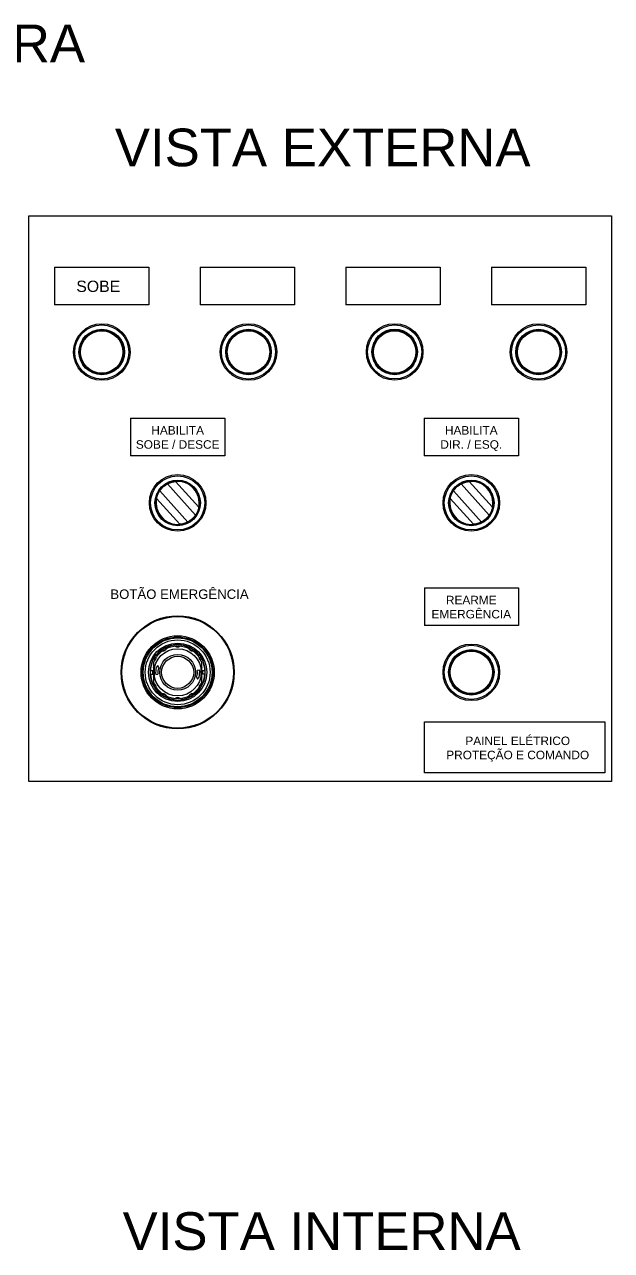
# Model space of a CAD drawing. Header units: millimetres. Extents: x -72 to 2978, y -1067 to 2817.
# Drawn here: x 1401 to 1713, y 984 to 1635 of the extents above; entities that cross this region are included whole.
import ezdxf

# ---------------------------------------------------------------- set-up
doc = ezdxf.new("R2010")
doc.units = ezdxf.units.MM
for name, color, linetype in [('00_COMPONENTS', 7, 'Continuous'), ('1', 7, 'Continuous'), ('3', 7, 'Continuous')]:
    doc.layers.add(name, color=color, linetype=linetype)
doc.styles.get("Standard").update_dxf_attribs({"font": 'arial.ttf'})

msp = doc.modelspace()

# ---------------------------------------------------------------- linework, layer by layer
for p, q in [((1403.72, 1533.12), (1712.71, 1533.12)), ((1403.72, 1233.12), (1403.72, 1533.12)), ((1712.71, 1533.12), (1712.71, 1233.12)), ((1712.71, 1233.12), (1403.72, 1233.12))]:
    msp.add_line(p, q)
at = {"color": 6}
for p, q in [((1417.41, 1505.88), (1467.41, 1505.88)), ((1417.41, 1505.88), (1417.41, 1485.88)), ((1467.41, 1505.88), (1467.41, 1485.88)), ((1494.65, 1505.88), (1544.65, 1505.88)), ((1494.65, 1505.88), (1494.65, 1485.88)), ((1544.65, 1505.88), (1544.65, 1485.88)), ((1571.89, 1505.88), (1621.89, 1505.88)), ((1571.89, 1505.88), (1571.89, 1485.88)), ((1621.89, 1505.88), (1621.89, 1485.88)), ((1649.13, 1505.88), (1699.13, 1505.88)), ((1649.13, 1505.88), (1649.13, 1485.88)), ((1699.13, 1505.88), (1699.13, 1485.88)), ((1467.41, 1485.88), (1417.41, 1485.88)), ((1544.65, 1485.88), (1494.65, 1485.88)), ((1621.89, 1485.88), (1571.89, 1485.88)), ((1699.13, 1485.88), (1649.13, 1485.88)), ((1457.66, 1425.83), (1507.66, 1425.83)), ((1457.66, 1425.83), (1457.66, 1405.83)), ((1507.66, 1425.83), (1507.66, 1405.83)), ((1613.36, 1425.83), (1663.36, 1425.83)), ((1613.36, 1425.83), (1613.36, 1405.83)), ((1663.36, 1425.83), (1663.36, 1405.83)), ((1507.66, 1405.83), (1457.66, 1405.83)), ((1663.36, 1405.83), (1613.36, 1405.83)), ((1613.47, 1335.81), (1663.47, 1335.81)), ((1613.47, 1335.81), (1613.47, 1315.81)), ((1663.47, 1335.81), (1663.47, 1315.81)), ((1663.47, 1315.81), (1613.47, 1315.81)), ((1613.47, 1237.64), (1613.47, 1264.63)), ((1613.47, 1264.63), (1709.27, 1264.63)), ((1709.27, 1264.63), (1709.27, 1237.64)), ((1709.27, 1237.64), (1613.47, 1237.64))]:
    msp.add_line(p, q, dxfattribs=at)
at = {"color": 20}
for p, q in [((1469.04, 1295.94), (1468.88, 1295.98)), ((1469.76, 1296.14), (1469.76, 1293.47)), ((1471.54, 1300.27), (1471.43, 1300.39)), ((1493.78, 1300.27), (1493.9, 1300.39)), ((1495.56, 1293.47), (1495.56, 1296.14)), ((1496.28, 1295.94), (1496.45, 1295.98)), ((1468.16, 1291.89), (1469.61, 1291.89)), ((1468.16, 1290.04), (1469.61, 1290.04)), ((1469.41, 1290.04), (1469.41, 1291.89)), ((1469.61, 1290.04), (1469.61, 1291.89)), ((1469.91, 1293.38), (1469.76, 1293.47)), ((1469.76, 1288.47), (1469.91, 1288.55)), ((1469.76, 1288.47), (1469.76, 1285.79)), ((1469.86, 1293.41), (1469.86, 1288.52)), ((1470.16, 1292.95), (1470.16, 1288.99)), ((1495.16, 1288.99), (1495.16, 1292.95)), ((1495.56, 1293.47), (1495.41, 1293.38)), ((1495.41, 1288.55), (1495.56, 1288.47)), ((1495.46, 1288.52), (1495.46, 1293.41)), ((1495.56, 1285.79), (1495.56, 1288.47)), ((1495.71, 1291.89), (1497.17, 1291.89)), ((1495.71, 1291.89), (1495.71, 1290.04)), ((1497.17, 1290.04), (1495.71, 1290.04)), ((1495.91, 1291.89), (1495.91, 1290.04)), ((1480.16, 1276.68), (1480.11, 1276.52)), ((1485.16, 1276.68), (1485.21, 1276.52))]:
    msp.add_line(p, q, dxfattribs=at)
at = {"color": 2}
for radius in [30, 29.92, 29.58]:
    msp.add_circle((1482.66, 1290.97), radius, dxfattribs=at)
at = {"color": 20}
for radius in [18.75, 17.22]:
    msp.add_circle((1482.66, 1290.97), radius, dxfattribs=at)
for centre, radius, start, end in [((1482.66, 1290.97), 13.9, 122.38905, 147.61086), ((1482.66, 1290.97), 14.67, 40.00508, 139.99492), ((1482.66, 1290.97), 14.5, 39.92819, 140.07181), ((1474.4, 1305.28), 3, 273.67262, 326.32738), ((1474.4, 1305.28), 2.7, 287.60794, 312.39206), ((1482.66, 1290.97), 13.9, 92.38884, 117.61095), ((1482.66, 1307.49), 3, 243.67262, 296.32738), ((1482.66, 1307.49), 2.7, 257.60898, 282.39102), ((1482.66, 1290.97), 13.9, 62.38905, 87.61116), ((1490.93, 1305.28), 3, 213.67262, 266.32738), ((1490.93, 1305.28), 2.7, 227.60794, 252.39206), ((1482.66, 1290.97), 13.9, 32.38912, 57.61095), ((1482.66, 1290.97), 14.67, 160.00508, 259.99492), ((1482.66, 1290.97), 14.5, 159.92819, 176.34244), ((1475.3, 1295.22), 6.47, 126.80121, 173.19879), ((1475.3, 1295.22), 6.3, 126.62558, 173.37442), ((1482.66, 1290.97), 13.9, 152.38914, 158.13402), ((1468.35, 1299.23), 3, 303.67262, 356.32738), ((1468.35, 1299.23), 2.7, 317.60749, 342.39251), ((1482.66, 1290.97), 14.67, 280.00508, 19.99492), ((1490.02, 1295.22), 6.3, 6.62558, 53.37442), ((1490.02, 1295.22), 6.47, 6.80121, 53.19879), ((1496.97, 1299.23), 3, 183.67262, 236.32738), ((1496.97, 1299.23), 2.7, 197.60758, 222.39242), ((1482.66, 1290.97), 13.9, 21.86598, 27.61088), ((1482.66, 1290.97), 14.5, 3.65756, 20.07181), ((1482.66, 1290.97), 14.53, 176.35124, 183.64876), ((1482.66, 1290.97), 14.5, 183.65756, 260.07181), ((1469.66, 1292.95), 0.5, 0, 60), ((1469.66, 1288.99), 0.5, 300, 0), ((1482.66, 1290.97), 14.5, 279.92819, 356.34244), ((1495.66, 1292.95), 0.5, 120, 180), ((1495.66, 1288.99), 0.5, 180, 240), ((1482.66, 1290.97), 14.53, 356.35124, 3.64876), ((1482.66, 1290.97), 13.9, 201.86598, 207.61086), ((1468.35, 1282.7), 3, 3.67262, 56.32738), ((1468.35, 1282.7), 2.7, 17.60749, 42.39251), ((1482.66, 1290.97), 13.9, 212.38914, 237.61078), ((1482.66, 1290.97), 13.9, 302.38922, 327.61088), ((1496.97, 1282.7), 3, 123.67262, 176.32738), ((1496.97, 1282.7), 2.7, 137.60758, 162.39242), ((1482.66, 1290.97), 13.9, 332.38912, 338.13402), ((1474.4, 1276.65), 3, 33.67262, 86.32738), ((1474.4, 1276.65), 2.7, 47.60707, 72.39293), ((1482.66, 1290.97), 13.9, 242.38922, 267.61136), ((1482.66, 1282.47), 6.47, 246.80121, 293.19879), ((1482.66, 1282.47), 6.3, 246.62558, 293.37442), ((1482.66, 1274.44), 3, 63.67262, 116.32738), ((1482.66, 1274.44), 2.7, 77.60999, 102.39001), ((1482.66, 1290.97), 13.9, 272.38864, 297.61078), ((1490.93, 1276.65), 3, 93.67262, 146.32738), ((1490.93, 1276.65), 2.7, 107.60707, 132.39293)]:
    msp.add_arc(centre, radius, start, end, dxfattribs=at)
at = {"layer": '00_COMPONENTS', "color": 7}
for p, q in [((1441.91, 1472.4), (1441.91, 1472.74)), ((1442.91, 1472.34), (1442.91, 1472.74)), ((1519.7, 1472.41), (1519.7, 1472.75)), ((1520.7, 1472.35), (1520.7, 1472.75)), ((1597.24, 1472.42), (1597.24, 1472.77)), ((1598.24, 1472.36), (1598.24, 1472.77)), ((1673.54, 1472.4), (1673.54, 1472.74)), ((1674.54, 1472.34), (1674.54, 1472.74)), ((1441.91, 1449.43), (1441.91, 1449.02)), ((1442.91, 1449.37), (1442.91, 1449.02)), ((1519.7, 1449.44), (1519.7, 1449.03)), ((1520.7, 1449.38), (1520.7, 1449.03)), ((1597.24, 1449.45), (1597.24, 1449.05)), ((1598.24, 1449.39), (1598.24, 1449.05)), ((1673.54, 1449.43), (1673.54, 1449.03)), ((1674.54, 1449.37), (1674.54, 1449.02)), ((1481.5, 1392.47), (1481.53, 1392.17)), ((1481.53, 1392.17), (1493.83, 1378.52)), ((1637.23, 1392.47), (1637.26, 1392.17)), ((1637.26, 1392.17), (1649.55, 1378.52)), ((1472.26, 1386.13), (1472.14, 1386.19)), ((1488.07, 1370.71), (1473.17, 1387.26)), ((1473.35, 1388.02), (1473.4, 1387.97)), ((1475.53, 1390.08), (1475.49, 1390.12)), ((1477.26, 1390.94), (1492.16, 1374.39)), ((1477.28, 1391.39), (1477.35, 1391.25)), ((1627.98, 1386.13), (1627.87, 1386.19)), ((1643.8, 1370.71), (1628.9, 1387.26)), ((1629.07, 1388.02), (1629.13, 1387.97)), ((1631.26, 1390.08), (1631.22, 1390.12)), ((1632.99, 1390.94), (1647.88, 1374.39)), ((1633.01, 1391.39), (1633.08, 1391.25)), ((1471.5, 1383.14), (1471.21, 1383.2)), ((1483.79, 1369.48), (1471.5, 1383.14)), ((1494.19, 1379.8), (1494.51, 1379.77)), ((1494.23, 1380.24), (1494.52, 1380.22)), ((1494.24, 1380.38), (1494.52, 1380.36)), ((1494.27, 1380.81), (1494.52, 1380.81)), ((1494.28, 1380.84), (1494.52, 1380.84)), ((1494.31, 1381.42), (1494.52, 1381.43)), ((1494.32, 1381.28), (1494.52, 1381.29)), ((1627.23, 1383.14), (1626.93, 1383.2)), ((1639.52, 1369.48), (1627.23, 1383.14)), ((1649.91, 1379.8), (1650.24, 1379.77)), ((1649.96, 1380.24), (1650.25, 1380.22)), ((1649.97, 1380.38), (1650.25, 1380.36)), ((1650, 1380.84), (1650.25, 1380.84)), ((1650, 1380.81), (1650.25, 1380.81)), ((1650.04, 1381.42), (1650.25, 1381.43)), ((1650.05, 1381.28), (1650.25, 1381.29)), ((1493.83, 1378.52), (1494.12, 1378.45)), ((1649.55, 1378.52), (1649.85, 1378.45)), ((1483.82, 1369.18), (1483.79, 1369.48)), ((1639.55, 1369.18), (1639.52, 1369.48)), ((1637.89, 1302.48), (1637.89, 1302.83)), ((1638.89, 1302.42), (1638.89, 1302.82)), ((1637.89, 1279.51), (1637.89, 1279.11)), ((1638.89, 1279.45), (1638.89, 1279.1))]:
    msp.add_line(p, q, dxfattribs=at)
for centre, radius in [((1442.41, 1460.88), 15), ((1442.41, 1460.88), 14.34), ((1442.41, 1460.88), 12.08), ((1442.41, 1460.88), 11.9), ((1442.41, 1460.88), 11.55), ((1442.41, 1460.88), 11.25), ((1520.2, 1460.89), 15), ((1520.2, 1460.89), 14.34), ((1520.2, 1460.89), 12.08), ((1520.2, 1460.89), 11.9), ((1520.2, 1460.89), 11.55), ((1520.2, 1460.89), 11.25), ((1597.74, 1460.91), 15), ((1597.74, 1460.91), 14.34), ((1597.74, 1460.91), 12.08), ((1597.74, 1460.91), 11.9), ((1597.74, 1460.91), 11.55), ((1597.74, 1460.91), 11.25), ((1674.04, 1460.88), 15), ((1674.04, 1460.88), 14.34), ((1674.04, 1460.88), 12.08), ((1674.04, 1460.88), 11.9), ((1674.04, 1460.88), 11.55), ((1674.04, 1460.88), 11.25), ((1482.66, 1380.83), 15), ((1482.66, 1380.83), 14.34), ((1482.66, 1380.83), 12.08), ((1482.66, 1380.83), 11.9), ((1482.66, 1380.83), 11.7), ((1638.39, 1380.83), 15), ((1638.39, 1380.83), 14.34), ((1638.39, 1380.83), 12.08), ((1638.39, 1380.83), 11.9), ((1638.39, 1380.83), 11.7), ((1638.39, 1290.97), 15), ((1638.39, 1290.97), 14.34), ((1638.39, 1290.97), 12.08), ((1638.39, 1290.97), 11.9), ((1638.39, 1290.97), 11.55), ((1638.39, 1290.97), 11.25)]:
    msp.add_circle(centre, radius, dxfattribs=at)
for centre, radius, start, end in [((1482.66, 1380.83), 11.8, 153, 117), ((1482.66, 1380.83), 11.4, 348.30655, 95.69345), ((1638.39, 1380.83), 11.8, 153, 117), ((1638.39, 1380.83), 11.4, 348.30655, 95.69345), ((1482.66, 1380.83), 11.68, 145.5753, 168.28235), ((1473.39, 1387.46), 0.3, 144.41038, 222), ((1477.03, 1390.74), 0.3, 42, 119.58962), ((1638.39, 1380.83), 11.68, 145.5753, 168.28235), ((1629.12, 1387.46), 0.3, 144.41038, 222), ((1632.76, 1390.74), 0.3, 42, 119.58962), ((1482.66, 1380.83), 11.4, 168.30655, 275.69345), ((1638.39, 1380.83), 11.4, 168.30655, 275.69345), ((1491.93, 1374.19), 0.3, 324.41038, 42), ((1482.66, 1380.83), 11.68, 325.58307, 348.28235), ((1647.66, 1374.19), 0.3, 324.41038, 42), ((1638.39, 1380.83), 11.68, 325.58307, 348.28235), ((1488.29, 1370.91), 0.3, 222, 299.58962), ((1644.02, 1370.91), 0.3, 222, 299.58962)]:
    msp.add_arc(centre, radius, start, end, dxfattribs=at)
for points, knots in [([(1477.26, 1390.94), (1477.26, 1390.94), (1477.26, 1390.94), (1477.26, 1390.94), (1477.26, 1390.94), (1477.26, 1390.94), (1477.27, 1390.95), (1477.28, 1390.95), (1477.29, 1390.96), (1477.3, 1390.96), (1477.32, 1390.97), (1477.35, 1390.99), (1477.38, 1391.01), (1477.44, 1391.04), (1477.5, 1391.07), (1477.58, 1391.11), (1477.66, 1391.15), (1477.79, 1391.21), (1477.97, 1391.3), (1478.22, 1391.4), (1478.5, 1391.52), (1478.81, 1391.63), (1479.15, 1391.74), (1479.51, 1391.84), (1480.03, 1391.97), (1480.7, 1392.09), (1481.25, 1392.15), (1481.53, 1392.17)], [0, 0, 0, 0, 0.00008, 0.00032, 0.00072, 0.001278, 0.00287, 0.005092, 0.00794, 0.01141, 0.015498, 0.020202, 0.031438, 0.045089, 0.061125, 0.079518, 0.100231, 0.123191, 0.175546, 0.235939, 0.303593, 0.37769, 0.457302, 0.541481, 0.629246, 0.812034, 1, 1, 1, 1]), ([(1632.99, 1390.94), (1632.99, 1390.94), (1632.99, 1390.94), (1632.99, 1390.94), (1632.99, 1390.94), (1632.99, 1390.94), (1633, 1390.95), (1633.01, 1390.95), (1633.02, 1390.96), (1633.03, 1390.96), (1633.05, 1390.97), (1633.07, 1390.99), (1633.11, 1391.01), (1633.17, 1391.04), (1633.23, 1391.07), (1633.3, 1391.11), (1633.39, 1391.15), (1633.52, 1391.21), (1633.7, 1391.3), (1633.95, 1391.4), (1634.23, 1391.52), (1634.54, 1391.63), (1634.88, 1391.74), (1635.24, 1391.84), (1635.75, 1391.97), (1636.43, 1392.09), (1636.98, 1392.15), (1637.26, 1392.17)], [0, 0, 0, 0, 0.00008, 0.00032, 0.00072, 0.001278, 0.00287, 0.005092, 0.00794, 0.01141, 0.015498, 0.020202, 0.031438, 0.045089, 0.061125, 0.079518, 0.100231, 0.123191, 0.175546, 0.235939, 0.303593, 0.37769, 0.457302, 0.541481, 0.629246, 0.812034, 1, 1, 1, 1]), ([(1471.5, 1383.14), (1471.55, 1383.41), (1471.66, 1383.96), (1471.86, 1384.61), (1472.04, 1385.11), (1472.18, 1385.46), (1472.32, 1385.79), (1472.47, 1386.08), (1472.61, 1386.35), (1472.74, 1386.59), (1472.84, 1386.76), (1472.92, 1386.88), (1472.97, 1386.96), (1473.01, 1387.03), (1473.05, 1387.09), (1473.09, 1387.14), (1473.11, 1387.18), (1473.13, 1387.2), (1473.14, 1387.22), (1473.15, 1387.23), (1473.16, 1387.24), (1473.16, 1387.25), (1473.17, 1387.25), (1473.17, 1387.26), (1473.17, 1387.26), (1473.17, 1387.26), (1473.17, 1387.26), (1473.17, 1387.26)], [0, 0, 0, 0, 0.187966, 0.370754, 0.458519, 0.542698, 0.62231, 0.696407, 0.764061, 0.824454, 0.876809, 0.899769, 0.920482, 0.938875, 0.954911, 0.968562, 0.979798, 0.984502, 0.98859, 0.99206, 0.994908, 0.99713, 0.998722, 0.99928, 0.99968, 0.99992, 1, 1, 1, 1]), ([(1473.17, 1387.26), (1473.17, 1387.26), (1473.17, 1387.26), (1473.17, 1387.26), (1473.17, 1387.26), (1473.17, 1387.26), (1473.17, 1387.27), (1473.18, 1387.27), (1473.18, 1387.28), (1473.19, 1387.28), (1473.19, 1387.29), (1473.21, 1387.31), (1473.22, 1387.33), (1473.24, 1387.36), (1473.27, 1387.39), (1473.3, 1387.43), (1473.33, 1387.47), (1473.39, 1387.54), (1473.46, 1387.64), (1473.57, 1387.76), (1473.68, 1387.9), (1473.81, 1388.06), (1473.96, 1388.22), (1474.11, 1388.39), (1474.34, 1388.63), (1474.64, 1388.94), (1475.03, 1389.3), (1475.43, 1389.65), (1475.77, 1389.92), (1476.04, 1390.12), (1476.22, 1390.26), (1476.4, 1390.38), (1476.56, 1390.5), (1476.71, 1390.6), (1476.85, 1390.69), (1476.95, 1390.75), (1477.03, 1390.8), (1477.07, 1390.83), (1477.11, 1390.85), (1477.15, 1390.88), (1477.18, 1390.9), (1477.21, 1390.91), (1477.22, 1390.92), (1477.23, 1390.92), (1477.24, 1390.93), (1477.24, 1390.93), (1477.25, 1390.94), (1477.25, 1390.94), (1477.26, 1390.94), (1477.26, 1390.94), (1477.26, 1390.94), (1477.26, 1390.94), (1477.26, 1390.94)], [0, 0, 0, 0, 0.000039, 0.000154, 0.000346, 0.000615, 0.001382, 0.002455, 0.00383, 0.005509, 0.007489, 0.009769, 0.015226, 0.021867, 0.029668, 0.038604, 0.048652, 0.059785, 0.08519, 0.114541, 0.14755, 0.183895, 0.223232, 0.265199, 0.309398, 0.40283, 0.499992, 0.597153, 0.690581, 0.734779, 0.776746, 0.816084, 0.852432, 0.885445, 0.9148, 0.940208, 0.951342, 0.961391, 0.970329, 0.978132, 0.984773, 0.99023, 0.992511, 0.994491, 0.996169, 0.997545, 0.998617, 0.999385, 0.999654, 0.999846, 0.999961, 1, 1, 1, 1]), ([(1627.23, 1383.14), (1627.28, 1383.41), (1627.39, 1383.96), (1627.58, 1384.61), (1627.76, 1385.11), (1627.91, 1385.46), (1628.05, 1385.79), (1628.2, 1386.08), (1628.34, 1386.35), (1628.47, 1386.59), (1628.57, 1386.76), (1628.65, 1386.88), (1628.7, 1386.96), (1628.74, 1387.03), (1628.78, 1387.09), (1628.82, 1387.14), (1628.84, 1387.18), (1628.86, 1387.2), (1628.87, 1387.22), (1628.88, 1387.23), (1628.88, 1387.24), (1628.89, 1387.25), (1628.89, 1387.25), (1628.9, 1387.26), (1628.9, 1387.26), (1628.9, 1387.26), (1628.9, 1387.26), (1628.9, 1387.26)], [0, 0, 0, 0, 0.187966, 0.370754, 0.458519, 0.542698, 0.62231, 0.696407, 0.764061, 0.824454, 0.876809, 0.899769, 0.920482, 0.938875, 0.954911, 0.968562, 0.979798, 0.984502, 0.98859, 0.99206, 0.994908, 0.99713, 0.998722, 0.99928, 0.99968, 0.99992, 1, 1, 1, 1]), ([(1628.9, 1387.26), (1628.9, 1387.26), (1628.9, 1387.26), (1628.9, 1387.26), (1628.9, 1387.26), (1628.9, 1387.26), (1628.9, 1387.27), (1628.91, 1387.27), (1628.91, 1387.28), (1628.92, 1387.28), (1628.92, 1387.29), (1628.93, 1387.31), (1628.95, 1387.33), (1628.97, 1387.36), (1629, 1387.39), (1629.03, 1387.43), (1629.06, 1387.47), (1629.12, 1387.54), (1629.19, 1387.64), (1629.29, 1387.76), (1629.41, 1387.9), (1629.54, 1388.06), (1629.68, 1388.22), (1629.84, 1388.39), (1630.07, 1388.63), (1630.37, 1388.94), (1630.76, 1389.3), (1631.16, 1389.65), (1631.5, 1389.92), (1631.76, 1390.12), (1631.95, 1390.26), (1632.13, 1390.38), (1632.29, 1390.5), (1632.44, 1390.6), (1632.58, 1390.69), (1632.68, 1390.75), (1632.75, 1390.8), (1632.8, 1390.83), (1632.84, 1390.85), (1632.88, 1390.88), (1632.91, 1390.9), (1632.93, 1390.91), (1632.95, 1390.92), (1632.96, 1390.92), (1632.97, 1390.93), (1632.97, 1390.93), (1632.98, 1390.94), (1632.98, 1390.94), (1632.98, 1390.94), (1632.98, 1390.94), (1632.98, 1390.94), (1632.99, 1390.94), (1632.99, 1390.94)], [0, 0, 0, 0, 0.000039, 0.000154, 0.000346, 0.000615, 0.001382, 0.002455, 0.00383, 0.005509, 0.007489, 0.009769, 0.015226, 0.021867, 0.029668, 0.038604, 0.048652, 0.059785, 0.08519, 0.114541, 0.14755, 0.183895, 0.223232, 0.265199, 0.309398, 0.40283, 0.499992, 0.597153, 0.690581, 0.734779, 0.776746, 0.816084, 0.852432, 0.885445, 0.9148, 0.940208, 0.951342, 0.961391, 0.970329, 0.978132, 0.984773, 0.99023, 0.992511, 0.994491, 0.996169, 0.997545, 0.998617, 0.999385, 0.999654, 0.999846, 0.999961, 1, 1, 1, 1]), ([(1492.16, 1374.39), (1492.16, 1374.39), (1492.16, 1374.39), (1492.16, 1374.39), (1492.16, 1374.39), (1492.15, 1374.39), (1492.15, 1374.39), (1492.15, 1374.38), (1492.14, 1374.37), (1492.14, 1374.37), (1492.13, 1374.36), (1492.12, 1374.34), (1492.1, 1374.32), (1492.08, 1374.29), (1492.06, 1374.26), (1492.03, 1374.22), (1491.99, 1374.18), (1491.94, 1374.11), (1491.86, 1374.01), (1491.76, 1373.89), (1491.64, 1373.75), (1491.51, 1373.6), (1491.37, 1373.43), (1491.21, 1373.26), (1490.99, 1373.02), (1490.68, 1372.71), (1490.29, 1372.35), (1489.89, 1372), (1489.55, 1371.73), (1489.29, 1371.53), (1489.1, 1371.39), (1488.93, 1371.27), (1488.76, 1371.15), (1488.61, 1371.05), (1488.48, 1370.96), (1488.37, 1370.9), (1488.3, 1370.85), (1488.25, 1370.82), (1488.21, 1370.8), (1488.17, 1370.78), (1488.14, 1370.76), (1488.12, 1370.74), (1488.11, 1370.73), (1488.1, 1370.73), (1488.09, 1370.72), (1488.08, 1370.72), (1488.08, 1370.72), (1488.07, 1370.71), (1488.07, 1370.71), (1488.07, 1370.71), (1488.07, 1370.71), (1488.07, 1370.71), (1488.07, 1370.71)], [0, 0, 0, 0, 0.000039, 0.000154, 0.000346, 0.000615, 0.001382, 0.002455, 0.00383, 0.005509, 0.007489, 0.009769, 0.015226, 0.021867, 0.029668, 0.038604, 0.048652, 0.059785, 0.08519, 0.114541, 0.14755, 0.183895, 0.223232, 0.265199, 0.309398, 0.40283, 0.499992, 0.597153, 0.690581, 0.734779, 0.776746, 0.816084, 0.852432, 0.885445, 0.9148, 0.940208, 0.951342, 0.961391, 0.970329, 0.978132, 0.984773, 0.99023, 0.992511, 0.994491, 0.996169, 0.997545, 0.998617, 0.999385, 0.999654, 0.999846, 0.999961, 1, 1, 1, 1]), ([(1493.83, 1378.52), (1493.78, 1378.24), (1493.66, 1377.7), (1493.47, 1377.04), (1493.29, 1376.54), (1493.15, 1376.19), (1493, 1375.87), (1492.86, 1375.57), (1492.72, 1375.3), (1492.59, 1375.07), (1492.48, 1374.89), (1492.41, 1374.77), (1492.36, 1374.69), (1492.31, 1374.62), (1492.27, 1374.56), (1492.24, 1374.51), (1492.21, 1374.47), (1492.2, 1374.45), (1492.19, 1374.43), (1492.18, 1374.42), (1492.17, 1374.41), (1492.16, 1374.4), (1492.16, 1374.4), (1492.16, 1374.39), (1492.16, 1374.39), (1492.16, 1374.39), (1492.16, 1374.39), (1492.16, 1374.39)], [0, 0, 0, 0, 0.187966, 0.370754, 0.458519, 0.542698, 0.62231, 0.696407, 0.764061, 0.824454, 0.876809, 0.899769, 0.920482, 0.938875, 0.954911, 0.968562, 0.979798, 0.984502, 0.98859, 0.99206, 0.994908, 0.99713, 0.998722, 0.99928, 0.99968, 0.99992, 1, 1, 1, 1]), ([(1647.88, 1374.39), (1647.88, 1374.39), (1647.88, 1374.39), (1647.88, 1374.39), (1647.88, 1374.39), (1647.88, 1374.39), (1647.88, 1374.39), (1647.88, 1374.38), (1647.87, 1374.37), (1647.87, 1374.37), (1647.86, 1374.36), (1647.85, 1374.34), (1647.83, 1374.32), (1647.81, 1374.29), (1647.78, 1374.26), (1647.75, 1374.22), (1647.72, 1374.18), (1647.67, 1374.11), (1647.59, 1374.01), (1647.49, 1373.89), (1647.37, 1373.75), (1647.24, 1373.6), (1647.1, 1373.43), (1646.94, 1373.26), (1646.72, 1373.02), (1646.41, 1372.71), (1646.02, 1372.35), (1645.62, 1372), (1645.28, 1371.73), (1645.02, 1371.53), (1644.83, 1371.39), (1644.66, 1371.27), (1644.49, 1371.15), (1644.34, 1371.05), (1644.2, 1370.96), (1644.1, 1370.9), (1644.03, 1370.85), (1643.98, 1370.82), (1643.94, 1370.8), (1643.9, 1370.78), (1643.87, 1370.76), (1643.85, 1370.74), (1643.83, 1370.73), (1643.82, 1370.73), (1643.82, 1370.72), (1643.81, 1370.72), (1643.8, 1370.72), (1643.8, 1370.71), (1643.8, 1370.71), (1643.8, 1370.71), (1643.8, 1370.71), (1643.8, 1370.71), (1643.8, 1370.71)], [0, 0, 0, 0, 0.000039, 0.000154, 0.000346, 0.000615, 0.001382, 0.002455, 0.00383, 0.005509, 0.007489, 0.009769, 0.015226, 0.021867, 0.029668, 0.038604, 0.048652, 0.059785, 0.08519, 0.114541, 0.14755, 0.183895, 0.223232, 0.265199, 0.309398, 0.40283, 0.499992, 0.597153, 0.690581, 0.734779, 0.776746, 0.816084, 0.852432, 0.885445, 0.9148, 0.940208, 0.951342, 0.961391, 0.970329, 0.978132, 0.984773, 0.99023, 0.992511, 0.994491, 0.996169, 0.997545, 0.998617, 0.999385, 0.999654, 0.999846, 0.999961, 1, 1, 1, 1]), ([(1649.55, 1378.52), (1649.51, 1378.24), (1649.39, 1377.7), (1649.2, 1377.04), (1649.02, 1376.54), (1648.88, 1376.19), (1648.73, 1375.87), (1648.59, 1375.57), (1648.45, 1375.3), (1648.31, 1375.07), (1648.21, 1374.89), (1648.13, 1374.77), (1648.08, 1374.69), (1648.04, 1374.62), (1648, 1374.56), (1647.97, 1374.51), (1647.94, 1374.47), (1647.93, 1374.45), (1647.91, 1374.43), (1647.91, 1374.42), (1647.9, 1374.41), (1647.89, 1374.4), (1647.89, 1374.4), (1647.89, 1374.39), (1647.89, 1374.39), (1647.89, 1374.39), (1647.88, 1374.39), (1647.88, 1374.39)], [0, 0, 0, 0, 0.187966, 0.370754, 0.458519, 0.542698, 0.62231, 0.696407, 0.764061, 0.824454, 0.876809, 0.899769, 0.920482, 0.938875, 0.954911, 0.968562, 0.979798, 0.984502, 0.98859, 0.99206, 0.994908, 0.99713, 0.998722, 0.99928, 0.99968, 0.99992, 1, 1, 1, 1]), ([(1488.07, 1370.71), (1488.07, 1370.71), (1488.07, 1370.71), (1488.07, 1370.71), (1488.07, 1370.71), (1488.06, 1370.71), (1488.06, 1370.7), (1488.05, 1370.7), (1488.04, 1370.69), (1488.02, 1370.69), (1488.01, 1370.68), (1487.98, 1370.66), (1487.94, 1370.64), (1487.89, 1370.61), (1487.82, 1370.58), (1487.75, 1370.54), (1487.67, 1370.5), (1487.54, 1370.44), (1487.35, 1370.36), (1487.11, 1370.25), (1486.83, 1370.14), (1486.52, 1370.02), (1486.18, 1369.91), (1485.82, 1369.81), (1485.3, 1369.68), (1484.63, 1369.56), (1484.07, 1369.5), (1483.79, 1369.48)], [0, 0, 0, 0, 0.00008, 0.00032, 0.00072, 0.001278, 0.00287, 0.005092, 0.00794, 0.01141, 0.015498, 0.020202, 0.031438, 0.045089, 0.061125, 0.079518, 0.100231, 0.123191, 0.175546, 0.235939, 0.303593, 0.37769, 0.457302, 0.541481, 0.629246, 0.812034, 1, 1, 1, 1]), ([(1643.8, 1370.71), (1643.8, 1370.71), (1643.8, 1370.71), (1643.8, 1370.71), (1643.79, 1370.71), (1643.79, 1370.71), (1643.79, 1370.7), (1643.78, 1370.7), (1643.77, 1370.69), (1643.75, 1370.69), (1643.74, 1370.68), (1643.71, 1370.66), (1643.67, 1370.64), (1643.62, 1370.61), (1643.55, 1370.58), (1643.48, 1370.54), (1643.4, 1370.5), (1643.27, 1370.44), (1643.08, 1370.36), (1642.84, 1370.25), (1642.55, 1370.14), (1642.24, 1370.02), (1641.91, 1369.91), (1641.54, 1369.81), (1641.03, 1369.68), (1640.35, 1369.56), (1639.8, 1369.5), (1639.52, 1369.48)], [0, 0, 0, 0, 0.00008, 0.00032, 0.00072, 0.001278, 0.00287, 0.005092, 0.00794, 0.01141, 0.015498, 0.020202, 0.031438, 0.045089, 0.061125, 0.079518, 0.100231, 0.123191, 0.175546, 0.235939, 0.303593, 0.37769, 0.457302, 0.541481, 0.629246, 0.812034, 1, 1, 1, 1])]:
    msp.add_open_spline(points, degree=3, knots=knots, dxfattribs=at)
at = {"layer": '1', "color": 20, "linetype": 'Continuous'}
for radius in [19.4, 18.26, 15.5, 12.5, 9.5, 8.5]:
    msp.add_circle((1482.66, 1290.97), radius, dxfattribs=at)
at = {"layer": '3', "color": 20, "linetype": 'Continuous'}
for p, q in [((1472.21, 1294.64), (1471.27, 1293.51)), ((1472.92, 1293.14), (1472.21, 1294.64)), ((1471.04, 1289.82), (1472.23, 1289.93)), ((1472.44, 1293.25), (1472.92, 1293.14)), ((1492.89, 1288.69), (1492.4, 1288.8)), ((1492.4, 1288.8), (1493.12, 1287.29)), ((1494.29, 1292.12), (1493.09, 1292)), ((1493.12, 1287.29), (1494.06, 1288.42))]:
    msp.add_line(p, q, dxfattribs=at)
for radius, start, end in [(11.68, 167.40151, 185.65276), (10.48, 167.43202, 185.65276), (10.48, 347.43202, 5.65276), (11.68, 347.40151, 5.65276)]:
    msp.add_arc((1482.66, 1290.97), radius, start, end, dxfattribs=at)

# ---------------------------------------------------------------- texts
at = {"color": 6, "attachment_point": 1}
for s, width, heights, insert, char_height in [('{\\C256;VARREDURA}', 175.862, [0], (1258.14, 1634.6), 20), ('{\\C256;VISTA EXTERNA}', 227.5814, [0], (1449.35, 1579.39), 20), ('{\\C256;SOBE}', 21.1027, [8.33], (1428.91, 1498.73), 6), ('\\pxqc;{\\C256;HABILITA \\PSOBE / DESCE}', 50, [0], (1457.66, 1421.58), 4.5), ('\\pxqc;{\\C256;HABILITA \\PDIR. / ESQ.}', 50, [0], (1613.36, 1421.58), 4.5), ('{\\C256;BOTÃO EMERGÊNCIA}', 78.3036, [0], (1446.97, 1334.93), 5), ('\\pxqc;{\\C256;REARME\\PEMERGÊNCIA}', 50, [0], (1613.36, 1331.57), 4.5), ('\\pxqc;{\\C256;PAINEL ELÉTRICO\\PPROTEÇÃO E COMANDO}', 94.0335, [0], (1615.97, 1256.89), 4.5), ('{\\C256;VISTA INTERNA}', 227.5814, [0], (1453.46, 1004.58), 20)]:
    msp.add_mtext_dynamic_manual_height_columns(s, width=width, gutter_width=12.5, heights=heights, dxfattribs=dict(at, insert=insert, char_height=char_height))

doc.saveas('drawing.dxf')
